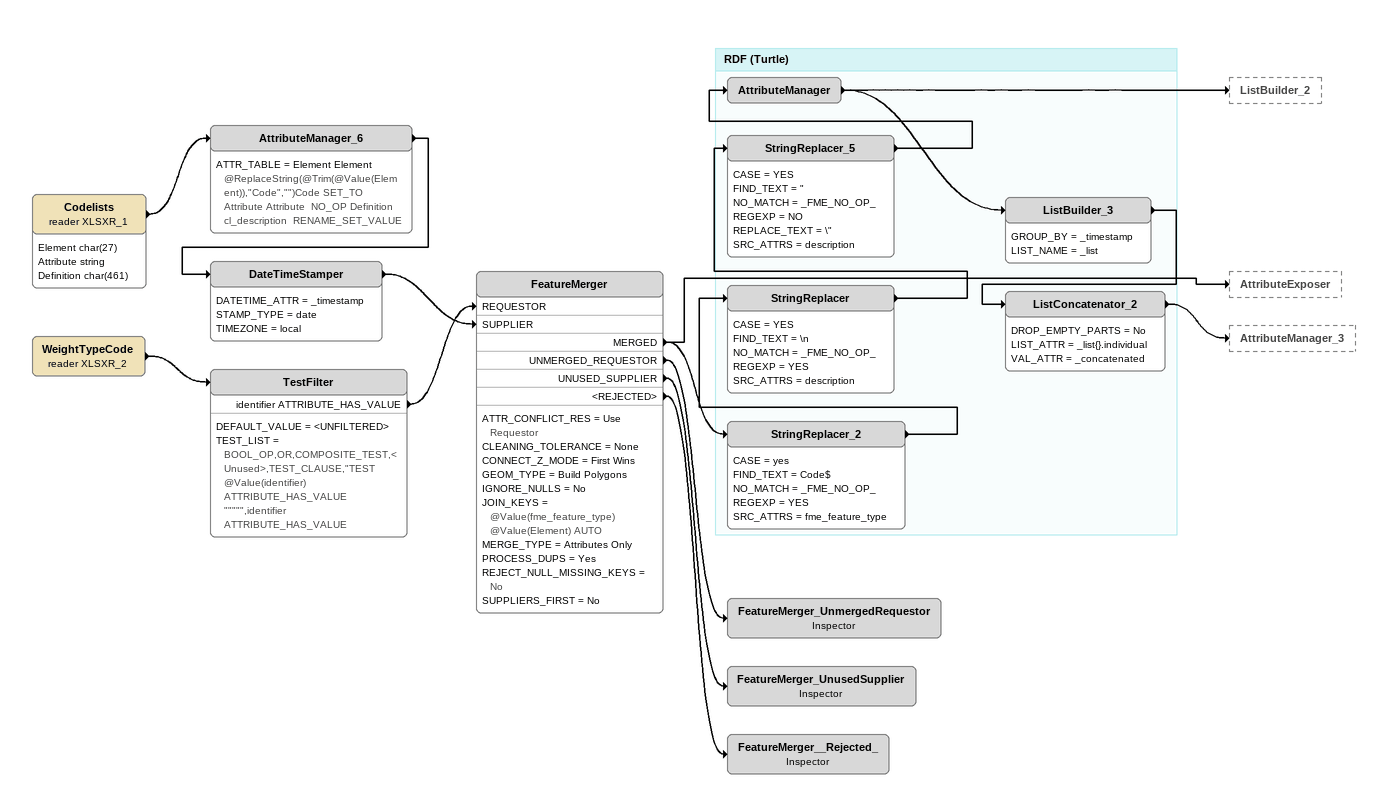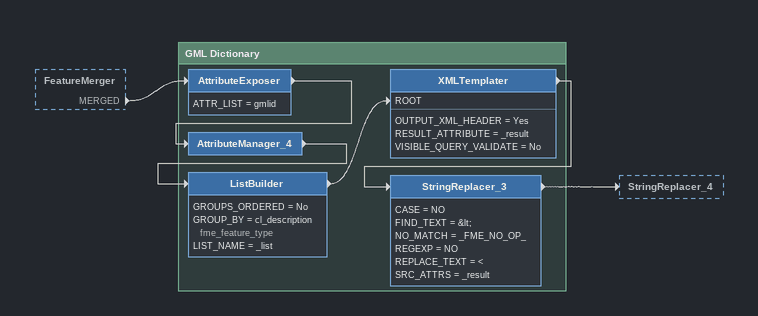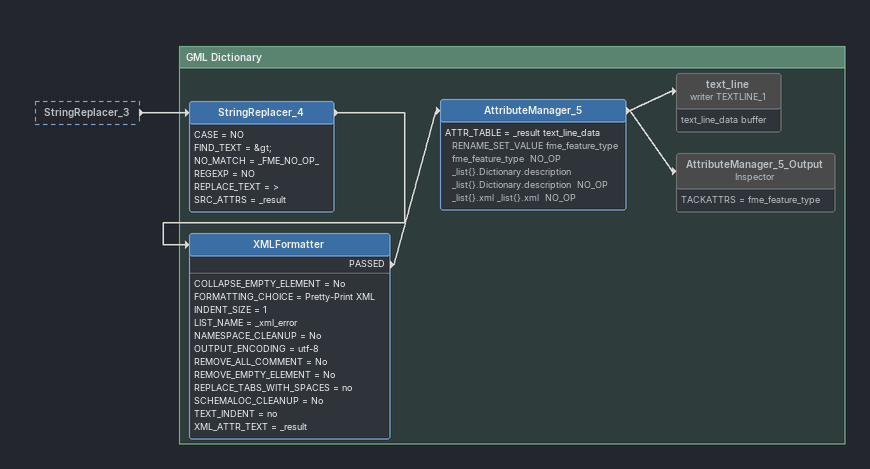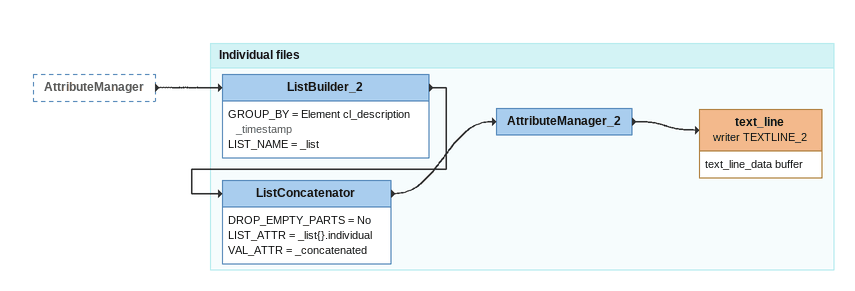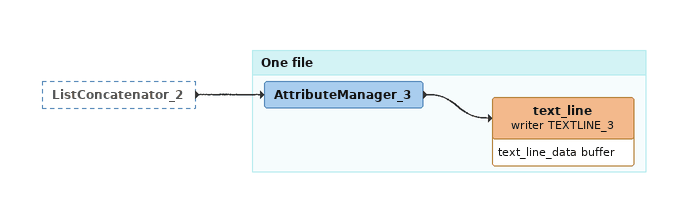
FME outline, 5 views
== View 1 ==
Codelists (reader XLSXR_1)
    attributes: Element char(27), Attribute string, Definition char(461)
    -> AttributeManager_6
AttributeManager_6
    ATTR_TABLE = Element Element @ReplaceString(@Trim(@Value(Element)),"Code","")Code SET_TO Attribute Attribute  NO_OP Definition cl_description  RENAME_SET_VALUE
    -> DateTimeStamper
DateTimeStamper
    DATETIME_ATTR = _timestamp
    STAMP_TYPE = date
    TIMEZONE = local
    -> FeatureMerger [SUPPLIER]
WeightTypeCode (reader XLSXR_2)
    -> TestFilter
TestFilter
    DEFAULT_VALUE = <UNFILTERED>
    TEST_LIST = BOOL_OP,OR,COMPOSITE_TEST,<Unused>,TEST_CLAUSE,"TEST @Value(identifier) ATTRIBUTE_HAS_VALUE """"",identifier ATTRIBUTE_HAS_VALUE
    identifier ATTRIBUTE_HAS_VALUE -> FeatureMerger [REQUESTOR]
FeatureMerger
    ATTR_CONFLICT_RES = Use Requestor
    CLEANING_TOLERANCE = None
    CONNECT_Z_MODE = First Wins
    GEOM_TYPE = Build Polygons
    IGNORE_NULLS = No
    JOIN_KEYS = @Value(fme_feature_type) @Value(Element) AUTO
    MERGE_TYPE = Attributes Only
    PROCESS_DUPS = Yes
    REJECT_NULL_MISSING_KEYS = No
    SUPPLIERS_FIRST = No
    MERGED -> AttributeExposer
    MERGED -> StringReplacer_2
    UNMERGED_REQUESTOR -> FeatureMerger_UnmergedRequestor
    UNUSED_SUPPLIER -> FeatureMerger_UnusedSupplier
    <REJECTED> -> FeatureMerger__Rejected_
FeatureMerger_UnmergedRequestor: Inspector
FeatureMerger_UnusedSupplier: Inspector
FeatureMerger__Rejected_: Inspector

Bookmark: RDF (Turtle)
StringReplacer_2
    CASE = yes
    FIND_TEXT = Code$
    NO_MATCH = _FME_NO_OP_
    REGEXP = YES
    SRC_ATTRS = fme_feature_type
    -> StringReplacer
StringReplacer
    CASE = YES
    FIND_TEXT = \n
    NO_MATCH = _FME_NO_OP_
    REGEXP = YES
    SRC_ATTRS = description
    -> StringReplacer_5
StringReplacer_5
    CASE = YES
    FIND_TEXT = "
    NO_MATCH = _FME_NO_OP_
    REGEXP = NO
    REPLACE_TEXT = \"
    SRC_ATTRS = description
    -> AttributeManager
AttributeManager
    -> ListBuilder_2
    -> ListBuilder_3
ListBuilder_3
    GROUP_BY = _timestamp
    LIST_NAME = _list
    -> ListConcatenator_2
ListConcatenator_2
    DROP_EMPTY_PARTS = No
    LIST_ATTR = _list{}.individual
    VAL_ATTR = _concatenated
    -> AttributeManager_3

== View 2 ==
FeatureMerger [outside]
    MERGED -> AttributeExposer

Bookmark: GML Dictionary
AttributeExposer
    ATTR_LIST = gmlid
    -> AttributeManager_4
AttributeManager_4
    -> ListBuilder
ListBuilder
    GROUPS_ORDERED = No
    GROUP_BY = cl_description fme_feature_type
    LIST_NAME = _list
    -> XMLTemplater [ROOT]
XMLTemplater
    OUTPUT_XML_HEADER = Yes
    RESULT_ATTRIBUTE = _result
    VISIBLE_QUERY_VALIDATE = No
    -> StringReplacer_3
StringReplacer_3
    CASE = NO
    FIND_TEXT = &lt;
    NO_MATCH = _FME_NO_OP_
    REGEXP = NO
    REPLACE_TEXT = <
    SRC_ATTRS = _result
    -> StringReplacer_4

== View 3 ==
StringReplacer_3 [outside]
    -> StringReplacer_4

Bookmark: GML Dictionary
StringReplacer_4
    CASE = NO
    FIND_TEXT = &gt;
    NO_MATCH = _FME_NO_OP_
    REGEXP = NO
    REPLACE_TEXT = >
    SRC_ATTRS = _result
    -> XMLFormatter
XMLFormatter
    COLLAPSE_EMPTY_ELEMENT = No
    FORMATTING_CHOICE = Pretty-Print XML
    INDENT_SIZE = 1
    LIST_NAME = _xml_error
    NAMESPACE_CLEANUP = No
    OUTPUT_ENCODING = utf-8
    REMOVE_ALL_COMMENT = No
    REMOVE_EMPTY_ELEMENT = No
    REPLACE_TABS_WITH_SPACES = no
    SCHEMALOC_CLEANUP = No
    TEXT_INDENT = no
    XML_ATTR_TEXT = _result
    PASSED -> AttributeManager_5
AttributeManager_5
    ATTR_TABLE = _result text_line_data  RENAME_SET_VALUE fme_feature_type fme_feature_type  NO_OP _list{}.Dictionary.description _list{}.Dictionary.description  NO_OP _list{}.xml _list{}.xml  NO_OP
    -> text_line (writer TEXTLINE_1)
    -> AttributeManager_5_Output
text_line (writer TEXTLINE_1) [off]
    attributes: text_line_data buffer
AttributeManager_5_Output: Inspector [off]
    TACKATTRS = fme_feature_type

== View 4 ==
AttributeManager [outside]
    -> ListBuilder_2

Bookmark: Individual files
ListBuilder_2
    GROUP_BY = Element cl_description _timestamp
    LIST_NAME = _list
    -> ListConcatenator
ListConcatenator
    DROP_EMPTY_PARTS = No
    LIST_ATTR = _list{}.individual
    VAL_ATTR = _concatenated
    -> AttributeManager_2
AttributeManager_2
    -> text_line (writer TEXTLINE_2)
text_line (writer TEXTLINE_2)
    attributes: text_line_data buffer

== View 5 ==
ListConcatenator_2 [outside]
    -> AttributeManager_3

Bookmark: One file
AttributeManager_3
    -> text_line (writer TEXTLINE_3)
text_line (writer TEXTLINE_3)
    attributes: text_line_data buffer
